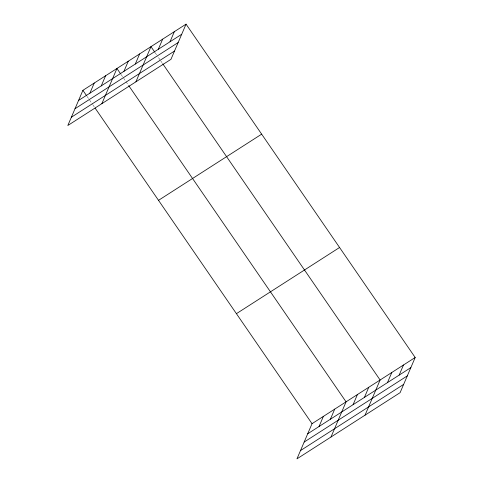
<?xml version="1.0" encoding="UTF-8"?>
<svg xmlns="http://www.w3.org/2000/svg" width="483" height="483" viewBox="0 0 483 483"><rect width="100%" height="100%" fill="white"/><g stroke="black" fill="none" stroke-linecap="round" stroke-linejoin="round"><path stroke-width="0.36" stroke-dasharray="2.42 1.81" d="M155.176 52.762L157.693 56.426M158.533 57.652L160.217 60.097M160.634 60.707L162.318 63.152M121.136 74.599L123.237 77.654M123.66 78.264L128.279 84.99M87.097 96.437L89.198 99.492M89.621 100.102L92.561 104.382M92.984 104.992L94.239 106.828"/><path stroke-width="0.72" d="M186.046 24.15L82.901 90.327L67.819 125.502L170.964 59.324L186.046 24.15L415.181 357.498L400.099 392.673L296.954 458.85L312.036 423.676L415.181 357.498M89.91 93.159L94.245 83.046M101.255 85.883L105.59 75.765M101.859 103.664L116.934 68.489L120.72 73.99M123.95 71.321L128.285 61.208M135.294 64.046L139.629 53.927M135.898 81.826L150.974 46.652L154.753 52.152M158.327 49.266L162.662 39.147M170.016 41.761L174.351 31.649M319.046 426.507L323.381 416.394M330.39 419.232L334.725 409.113M330.994 437.012L346.07 401.838L128.701 85.6M353.085 404.669L357.42 394.557M364.43 397.388L368.764 387.275M365.033 415.175L380.109 380L162.735 63.762M387.463 382.614L391.798 372.496M399.151 375.11L403.486 364.997M78.566 100.44L181.711 34.263M75.022 108.711L178.161 42.534M71.369 117.23L174.514 51.053M158.515 200.33L261.659 134.153M236.416 313.666L339.561 247.495M307.701 433.788L410.846 367.611M304.157 442.06L407.296 375.883M300.504 450.579L403.643 384.402M82.901 90.327L86.68 95.827M95.079 108.047L312.036 423.676"/></g></svg>
